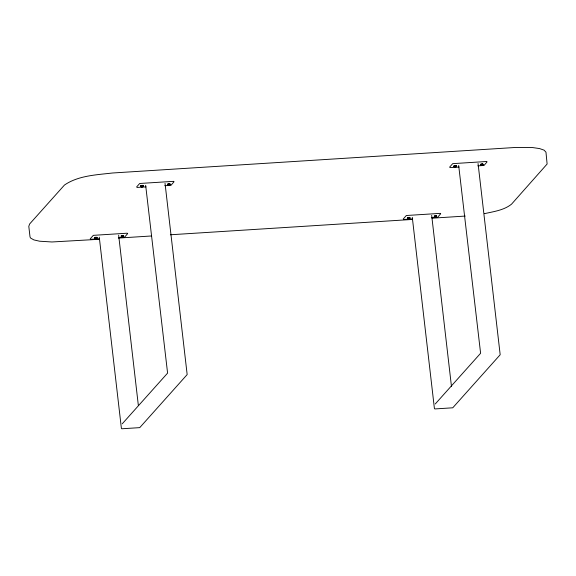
<?xml version="1.0" encoding="UTF-8"?>
<svg xmlns="http://www.w3.org/2000/svg" width="576" height="576" viewBox="0 0 576 576"><rect width="100%" height="100%" fill="white"/><g stroke="black" fill="none" stroke-linecap="round" stroke-linejoin="round"><path stroke-width="0.86" d="M122.249 423.806L167.594 373.104L145.656 185.306M435.262 403.97L480.607 353.268L458.676 165.463M409.91 217.728C410.263 216.799 405.886 217.872 408.067 218.059M143.071 185.789C144.324 184.788 139.046 185.774 141.43 186.034M436.435 216.389C437.573 215.266 432.014 216.641 435.139 216.626M141.019 186.041L142.819 185.717L143.23 186.566L142.495 186.826L141.43 186.898L141.019 186.041L143.158 185.904M141.098 186.703L143.23 186.566M167.724 184.349L169.855 184.212L169.934 184.874L168.134 185.206L167.724 184.349L169.855 184.212M167.796 185.011L169.934 184.874M94.637 237.902L96.775 237.766L96.847 238.435L95.047 238.759L94.637 237.902L96.775 237.766M94.716 238.565L96.847 238.435M121.342 236.21L123.142 235.886L123.552 236.743L122.818 236.995L121.752 237.067L121.342 236.21L123.473 236.074M121.414 236.873L123.552 236.743M454.039 166.205L455.839 165.874L456.25 166.73L454.45 167.054L454.039 166.205L454.37 166.392M454.111 166.867L456.25 166.73M455.443 166.32L456.17 166.068M480.737 164.506L482.875 164.376L482.954 165.038L481.154 165.362L480.737 164.506L481.154 165.362M480.816 165.175L482.954 165.038M482.141 164.628L482.875 164.376M407.657 218.066L409.788 217.93L409.867 218.592L409.133 218.851L408.067 218.923L407.657 218.066L408.067 218.923M407.729 218.729L409.867 218.592M409.061 218.189L409.788 217.93M434.354 216.374L436.493 216.238L436.572 216.9L435.838 217.159L434.772 217.231L434.354 216.374L434.772 217.231M435.758 216.497L436.493 216.238M434.434 217.037L436.572 216.9M169.495 184.176C171.605 183.362 166.298 183.672 167.839 184.334M96.415 237.737C98.518 236.916 93.218 237.226 94.759 237.888M123.113 236.045C125.323 235.058 119.225 235.822 121.752 236.21M455.818 166.032C457.949 165.197 452.534 165.564 454.154 166.19M455.846 166.298C457.978 165.463 452.563 165.83 454.19 166.457M482.551 164.606C484.754 163.62 478.656 164.39 481.183 164.772M409.14 218.232C412.236 217.318 405.547 217.8 408.096 218.333M435.809 216.274C438.761 215.525 432.9 215.59 434.477 216.36M484.402 213.674C493.654 211.565 503.921 210.29 511.531 204.17L547.114 164.023L545.969 152.194L544.075 150.149L539.561 148.572L532.735 147.578L514.13 147.55L112.493 173.002C96.286 174.888 78.322 175.558 64.469 185.04L29.657 223.956L28.8 226.339L30.031 237.01L30.636 238.082L33.869 239.911L39.586 241.207L51.941 241.978L99.526 239.27M142.128 186.494L141.48 186.718L142.812 186.286L142.164 186.516M168.804 184.536L168.156 184.759L169.517 184.594L167.422 184.442L170.15 184.111L168.854 184.565M455.494 166.104L454.788 166.19M481.846 164.462C485.662 163.685 478.692 163.829 481.154 164.506M95.746 238.356C93.694 238.349 97.769 237.794 95.782 238.378M122.422 236.398L121.802 236.657L123.134 236.455L121.039 236.304L123.768 235.973L122.472 236.434M465.25 216.065L432.13 218.189M146.023 186.883L137.095 187.445L136.634 186.941L139.694 183.485L173.606 181.339L174.053 181.714L171.007 185.299L164.765 185.695M459.043 167.047L450.115 167.609L449.654 167.105L452.714 163.649L486.626 161.496L487.073 161.87L484.027 165.463L477.778 165.859M99.641 238.745L90.713 239.306L90.252 238.802L93.312 235.346L127.224 233.201L127.67 233.575L124.625 237.161L118.382 237.557M412.661 218.909L403.733 219.47L403.272 218.966L406.332 215.51L440.244 213.365L440.69 213.739L437.645 217.325L431.395 217.721M118.354 238.075L151.524 235.973M170.352 234.778L412.402 219.442M482.544 164.182L482.616 164.851M481.471 164.254L481.55 164.916M478.058 163.512L500.184 354.744L452.75 407.801L434.866 408.938L434.419 408.564L412.286 217.332M455.839 165.874L455.918 166.543M454.774 165.946L454.846 166.608M436.162 216.05L436.234 216.713M435.089 216.115L435.168 216.785M431.676 215.374L451.469 386.474M409.457 217.742L409.536 218.405M408.391 217.807L408.463 218.477M169.524 184.025L169.603 184.687M169.121 184.471L169.2 185.134M168.451 184.09L168.53 184.759M168.055 184.536L168.134 185.206M165.038 183.348L187.164 374.58L139.738 427.637L121.846 428.774L121.399 428.4L99.274 237.168M142.819 185.717L142.898 186.379M142.423 186.163L142.495 186.826M141.754 185.782L141.833 186.451M141.35 186.228L141.43 186.898M123.142 235.886L123.221 236.549M122.738 236.333L122.818 236.995M122.069 235.951L122.148 236.621M121.673 236.398L121.752 237.067M118.656 235.21L138.348 405.418M96.437 237.578L96.516 238.241M96.041 238.025L96.113 238.687M95.371 237.643L95.45 238.313M94.968 238.09L95.047 238.759M94.37 237.917L97.07 237.665L94.37 237.917M95.112 238.543L96.466 238.421L95.177 238.5M121.817 236.851L123.163 236.729L121.817 236.851M140.753 186.055L143.453 185.803L140.753 186.055M168.199 184.99L169.546 184.86L168.199 184.99M408.103 218.441L409.45 218.311L408.103 218.441M408.132 218.707L409.486 218.578L408.19 218.664M434.801 216.749L436.183 216.886L434.801 216.749M454.486 166.579L455.868 166.716L454.486 166.579M481.183 164.887C482.558 165.78 483.444 164.39 481.248 164.844"/></g></svg>
